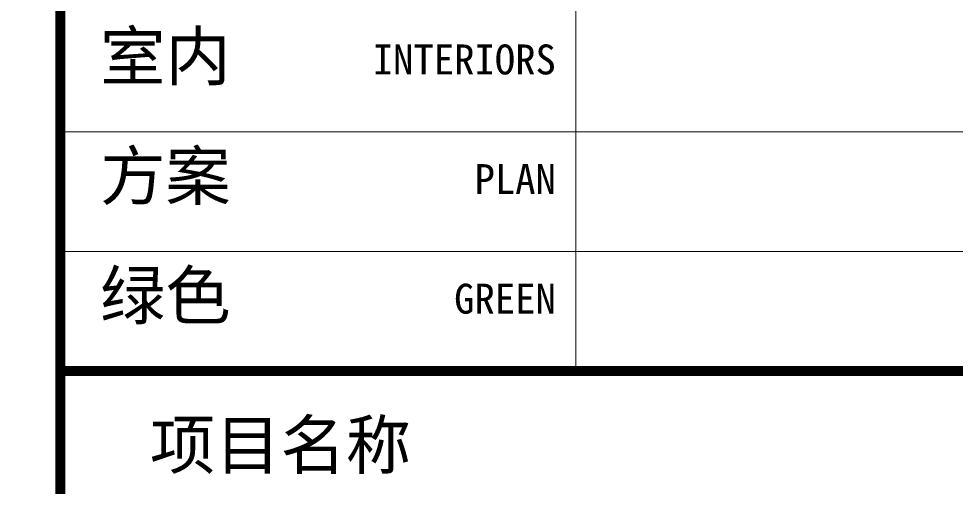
# Model space of a CAD drawing. Extents: x -292644 to 263613, y -713695 to 491457.
# Drawn here: x 169599 to 174295, y 37572 to 39918 of the extents above; entities that cross this region are included whole.
import ezdxf
from ezdxf.enums import TextEntityAlignment as Align
from ezdxf.xclip import XClip

# ---------------------------------------------------------------- set-up
doc = ezdxf.new("R2010")
doc.units = 0
doc.header["$LTSCALE"] = 1000
doc.header["$MEASUREMENT"] = 0
doc.linetypes.add('X-104 8#10#平面_t3$0$109-34 轴网$0$L1$0$$AUDIT_BAD_LTYPE1', pattern=[0])
doc.layers.get('0').update_dxf_attribs({"linetype": 'CONTINUOUS'})
doc.layers.get('Defpoints').update_dxf_attribs({"linetype": 'CONTINUOUS'})
doc.styles.add('图签信息$0$华文细黑', font='STXIHEI.TTF', dxfattribs={"height": 10})

# ---------------------------------------------------------------- blocks, each defined once
blk = doc.blocks.new('图签信息')
at = {"const_width": 0.5}
for points in [[(-65, 574), (-65, 500.5), (0, 500.5), (0, 574)], [(-65, 0), (0, 0), (0, 500.5), (-65, 500.5)]]:
    blk.add_lwpolyline(points, close=True, dxfattribs=at)
at = {"const_width": 0.05}
for points in [[(-39.145, 566.5), (-39.145, 500.5)], [(-65, 512.5), (0, 512.5)], [(-65, 512.5), (0, 512.5)], [(-65, 506.5), (0, 506.5)], [(-65, 500.5), (0, 500.5)]]:
    blk.add_lwpolyline(points, dxfattribs=at)
at = {"style": '图签信息$0$华文细黑'}
for s, p in [('室内', (-63, 517.5)), ('方案', (-63, 511.5)), ('绿色', (-63, 505.5)), ('项目名称', (-60.5, 498.003))]:
    blk.add_text(s, height=2.4, dxfattribs=at).set_placement(p, align=Align.TOP_LEFT)
for s, p in [('INTERIORS', (-40.145, 516.886)), ('PLAN', (-40.145, 510.886)), ('GREEN', (-40.145, 504.886))]:
    blk.add_text(s, height=1.5, dxfattribs=at).set_placement(p, align=Align.TOP_RIGHT)
blk = doc.blocks.new('图签-A1')
at = {"color": 2}
blk.add_blockref('图签信息', (0, 0), dxfattribs=at)
blk = doc.blocks.new('图框-A1')
at = {"const_width": 0.5}
blk.add_lwpolyline([(766, 584), (25, 584), (25, 10), (766, 10)], close=True, dxfattribs=at)
blk = doc.blocks.new('104-10 轴网')
at = {"layer": 'Defpoints'}
blk.add_lwpolyline([(104379.6, 45500), (178479.6, 45500), (178479.6, -11900), (104379.6, -11900)], close=True, dxfattribs=at)
blk = doc.blocks.new('104-8910 结构')
at = {"layer": 'Defpoints'}
blk.add_lwpolyline([(-19000, -118200), (61000, -118200), (61000, 41800), (-19000, 41800)], close=True, dxfattribs=at)
blk = doc.blocks.new('X-104 8#10#平面_t3')
at = {"xscale": 100, "yscale": 100, "zscale": 100}
for name, p in [('图框-A1', (93207, -12900)), ('图签-A1', (176307, -11900))]:
    blk.add_blockref(name, p, dxfattribs=at)
at = {"linetype": 'X-104 8#10#平面_t3$0$109-34 轴网$0$L1$0$$AUDIT_BAD_LTYPE1'}
ref = blk.add_blockref('104-10 轴网', (-8672.6, 0), dxfattribs=at)
XClip(ref).set_block_clipping_path([(104379.5977508624, -11900), (178479.5977508624, 45500)])
ref = blk.add_blockref('104-8910 结构', (153887, -72700), dxfattribs=dict(at, rotation=180))
XClip(ref).set_block_clipping_path([(-15919.9999999996, -118200.0000000001), (58180.0000000003, -60800.0000000001)])

msp = doc.modelspace()

# ---------------------------------------------------------------- block references
msp.add_blockref('X-104 8#10#平面_t3', (0, 0))

doc.saveas('drawing.dxf')
